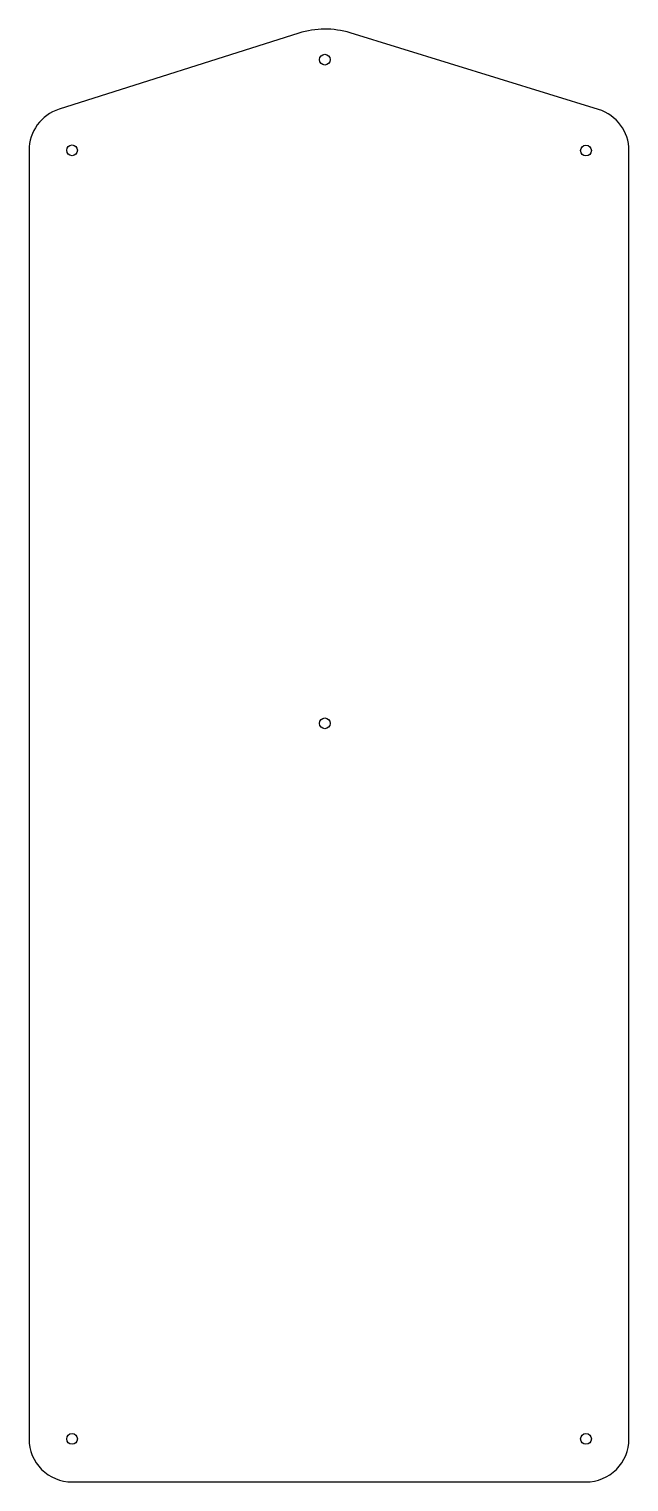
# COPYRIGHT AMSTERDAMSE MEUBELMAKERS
# Model space of a CAD drawing. Header units: millimetres. Extents: x -32 to 108, y 404 to 742.
import ezdxf

# ---------------------------------------------------------------- set-up
doc = ezdxf.new("R2010")
doc.units = ezdxf.units.MM

msp = doc.modelspace()

# ---------------------------------------------------------------- linework, layer by layer
msp.add_lwpolyline([(42.89, 741.22, 0.152727), (30.95, 741.17), (-24.83, 723.47, 0.326787), (-31.8, 713.93), (-31.8, 414.46, 0.414214), (-21.8, 404.46), (37.96, 404.46), (97.73, 404.46, 0.414214), (107.73, 414.46), (107.73, 713.87, 0.329166), (100.67, 723.42), (42.89, 741.22)], format="xyb")
for centre in [(37, 735), (-21.8, 713.93), (97.73, 713.87), (37, 580.76), (-21.8, 414.46), (97.73, 414.46)]:
    msp.add_circle(centre, 1.25)

doc.saveas('drawing.dxf')
